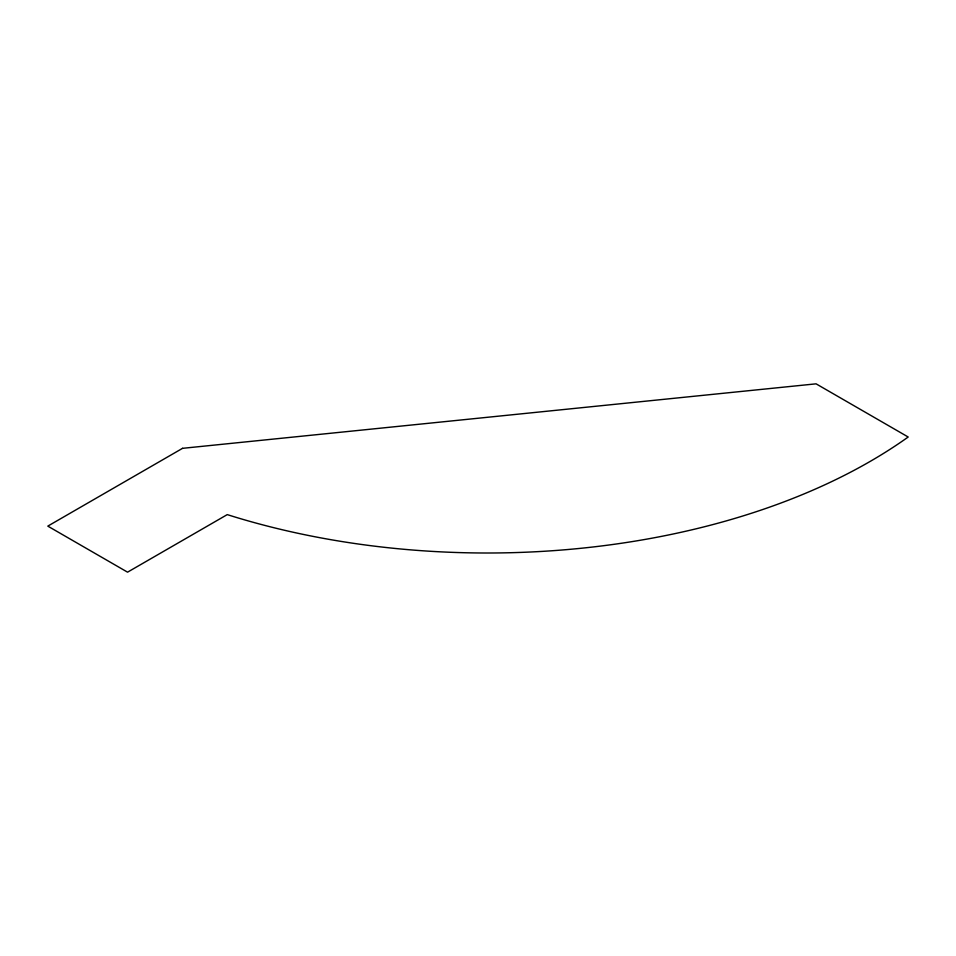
<?xml version="1.0" encoding="UTF-8"?>
<svg xmlns="http://www.w3.org/2000/svg" width="956" height="956" viewBox="0 0 956 956"><rect width="100%" height="100%" fill="white"/><g stroke="black" fill="none" stroke-linecap="round" stroke-linejoin="round"><path stroke-width="1.43" d="M182.548 448.328L47.8 526.123L127.554 572.166L227.253 514.615A541.49 312.624 0 0 0 908.2 437.012L816.089 383.834L182.548 448.328"/></g></svg>
